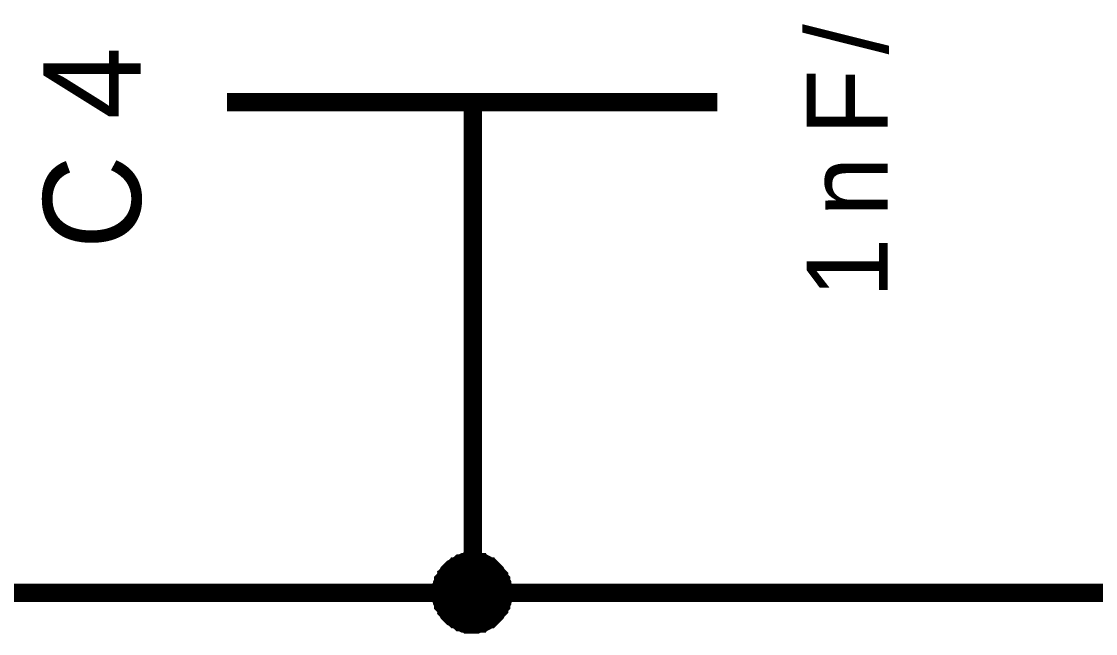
# Model space of a CAD drawing. Header units: millimetres. Extents: x 0 to 420, y 0 to 297.
# Drawn here: x 90.21 to 107.73, y 61.83 to 71.8 of the extents above; entities that cross this region are included whole.
import ezdxf

# ---------------------------------------------------------------- set-up
doc = ezdxf.new("R2010")
doc.units = ezdxf.units.MM
doc.layers.add('Sheet', color=255, linetype='Continuous')

msp = doc.modelspace()

# ---------------------------------------------------------------- linework, layer by layer
at = {"layer": 'Sheet'}
for points, const_width in [([(110.048, 84.997), (110.048, 62.493), (97.569, 62.493)], 0.3), ([(93.563, 70.491), (101.557, 70.491)], 0.3), ([(97.569, 70.491), (97.569, 67.494)], 0.3), ([(97.569, 67.494), (97.569, 62.493)], 0.3), ([(97.055, 62.493), (97.055, 62.526), (97.055, 62.543), (97.055, 62.576), (97.072, 62.593), (97.072, 62.626), (97.072, 62.642), (97.089, 62.675), (97.089, 62.692), (97.105, 62.708), (97.122, 62.742), (97.138, 62.758), (97.138, 62.775), (97.155, 62.791), (97.171, 62.824), (97.188, 62.841), (97.204, 62.857), (97.221, 62.874), (97.238, 62.891), (97.271, 62.907), (97.287, 62.924), (97.304, 62.924), (97.32, 62.94), (97.353, 62.957), (97.37, 62.973), (97.387, 62.973), (97.42, 62.99), (97.436, 62.99), (97.469, 62.99), (97.486, 63.007), (97.519, 63.007), (97.535, 63.007), (97.569, 63.007)], 0.3), ([(97.055, 62.493), (97.055, 62.526), (97.055, 62.543), (97.055, 62.576), (97.072, 62.593), (97.072, 62.626), (97.072, 62.642), (97.089, 62.675), (97.089, 62.692), (97.105, 62.708), (97.122, 62.742), (97.138, 62.758), (97.138, 62.775), (97.155, 62.791), (97.171, 62.824), (97.188, 62.841), (97.204, 62.857), (97.221, 62.874), (97.238, 62.891), (97.271, 62.907), (97.287, 62.924), (97.304, 62.924), (97.32, 62.94), (97.353, 62.957), (97.37, 62.973), (97.387, 62.973), (97.42, 62.99), (97.436, 62.99), (97.469, 62.99), (97.486, 63.007), (97.519, 63.007), (97.535, 63.007), (97.569, 63.007)], 0.3), ([(97.055, 62.493), (97.055, 62.526), (97.055, 62.543), (97.055, 62.576), (97.072, 62.593), (97.072, 62.626), (97.072, 62.642), (97.089, 62.675), (97.089, 62.692), (97.105, 62.708), (97.122, 62.742), (97.138, 62.758), (97.138, 62.775), (97.155, 62.791), (97.171, 62.824), (97.188, 62.841), (97.204, 62.857), (97.221, 62.874), (97.238, 62.891), (97.271, 62.907), (97.287, 62.924), (97.304, 62.924), (97.32, 62.94), (97.353, 62.957), (97.37, 62.973), (97.387, 62.973), (97.42, 62.99), (97.436, 62.99), (97.469, 62.99), (97.486, 63.007), (97.519, 63.007), (97.535, 63.007), (97.569, 63.007)], 0.3), ([(97.055, 62.493), (97.055, 62.526), (97.055, 62.543), (97.055, 62.576), (97.072, 62.593), (97.072, 62.626), (97.072, 62.642), (97.089, 62.675), (97.089, 62.692), (97.105, 62.708), (97.122, 62.742), (97.138, 62.758), (97.138, 62.775), (97.155, 62.791), (97.171, 62.824), (97.188, 62.841), (97.204, 62.857), (97.221, 62.874), (97.238, 62.891), (97.271, 62.907), (97.287, 62.924), (97.304, 62.924), (97.32, 62.94), (97.353, 62.957), (97.37, 62.973), (97.387, 62.973), (97.42, 62.99), (97.436, 62.99), (97.469, 62.99), (97.486, 63.007), (97.519, 63.007), (97.535, 63.007), (97.569, 63.007)], 0.3), ([(97.055, 62.493), (97.055, 62.526), (97.055, 62.543), (97.055, 62.576), (97.072, 62.593), (97.072, 62.626), (97.072, 62.642), (97.089, 62.675), (97.089, 62.692), (97.105, 62.708), (97.122, 62.742), (97.138, 62.758), (97.138, 62.775), (97.155, 62.791), (97.171, 62.824), (97.188, 62.841), (97.204, 62.857), (97.221, 62.874), (97.238, 62.891), (97.271, 62.907), (97.287, 62.924), (97.304, 62.924), (97.32, 62.94), (97.353, 62.957), (97.37, 62.973), (97.387, 62.973), (97.42, 62.99), (97.436, 62.99), (97.469, 62.99), (97.486, 63.007), (97.519, 63.007), (97.535, 63.007), (97.569, 63.007)], 0.3), ([(97.055, 62.493), (97.055, 62.526), (97.055, 62.543), (97.055, 62.576), (97.072, 62.593), (97.072, 62.626), (97.072, 62.642), (97.089, 62.675), (97.089, 62.692), (97.105, 62.708), (97.122, 62.742), (97.138, 62.758), (97.138, 62.775), (97.155, 62.791), (97.171, 62.824), (97.188, 62.841), (97.204, 62.857), (97.221, 62.874), (97.238, 62.891), (97.271, 62.907), (97.287, 62.924), (97.304, 62.924), (97.32, 62.94), (97.353, 62.957), (97.37, 62.973), (97.387, 62.973), (97.42, 62.99), (97.436, 62.99), (97.469, 62.99), (97.486, 63.007), (97.519, 63.007), (97.535, 63.007), (97.569, 63.007)], 0.3), ([(97.055, 62.493), (97.055, 62.526), (97.055, 62.543), (97.055, 62.576), (97.072, 62.593), (97.072, 62.626), (97.072, 62.642), (97.089, 62.675), (97.089, 62.692), (97.105, 62.708), (97.122, 62.742), (97.138, 62.758), (97.138, 62.775), (97.155, 62.791), (97.171, 62.824), (97.188, 62.841), (97.204, 62.857), (97.221, 62.874), (97.238, 62.891), (97.271, 62.907), (97.287, 62.924), (97.304, 62.924), (97.32, 62.94), (97.353, 62.957), (97.37, 62.973), (97.387, 62.973), (97.42, 62.99), (97.436, 62.99), (97.469, 62.99), (97.486, 63.007), (97.519, 63.007), (97.535, 63.007), (97.569, 63.007)], 0.0991), ([(97.055, 62.493), (97.055, 62.526), (97.055, 62.543), (97.055, 62.576), (97.072, 62.593), (97.072, 62.626), (97.072, 62.642), (97.089, 62.675), (97.089, 62.692), (97.105, 62.708), (97.122, 62.742), (97.138, 62.758), (97.138, 62.775), (97.155, 62.791), (97.171, 62.824), (97.188, 62.841), (97.204, 62.857), (97.221, 62.874), (97.238, 62.891), (97.271, 62.907), (97.287, 62.924), (97.304, 62.924), (97.32, 62.94), (97.353, 62.957), (97.37, 62.973), (97.387, 62.973), (97.42, 62.99), (97.436, 62.99), (97.469, 62.99), (97.486, 63.007), (97.519, 63.007), (97.535, 63.007), (97.569, 63.007)], 0.0991), ([(97.055, 62.493), (97.055, 62.526), (97.055, 62.543), (97.055, 62.576), (97.072, 62.593), (97.072, 62.626), (97.072, 62.642), (97.089, 62.675), (97.089, 62.692), (97.105, 62.708), (97.122, 62.742), (97.138, 62.758), (97.138, 62.775), (97.155, 62.791), (97.171, 62.824), (97.188, 62.841), (97.204, 62.857), (97.221, 62.874), (97.238, 62.891), (97.271, 62.907), (97.287, 62.924), (97.304, 62.924), (97.32, 62.94), (97.353, 62.957), (97.37, 62.973), (97.387, 62.973), (97.42, 62.99), (97.436, 62.99), (97.469, 62.99), (97.486, 63.007), (97.519, 63.007), (97.535, 63.007), (97.569, 63.007)], 0.0991), ([(97.055, 62.493), (97.055, 62.526), (97.055, 62.543), (97.055, 62.576), (97.072, 62.593), (97.072, 62.626), (97.072, 62.642), (97.089, 62.675), (97.089, 62.692), (97.105, 62.708), (97.122, 62.742), (97.138, 62.758), (97.138, 62.775), (97.155, 62.791), (97.171, 62.824), (97.188, 62.841), (97.204, 62.857), (97.221, 62.874), (97.238, 62.891), (97.271, 62.907), (97.287, 62.924), (97.304, 62.924), (97.32, 62.94), (97.353, 62.957), (97.37, 62.973), (97.387, 62.973), (97.42, 62.99), (97.436, 62.99), (97.469, 62.99), (97.486, 63.007), (97.519, 63.007), (97.535, 63.007), (97.569, 63.007)], 0.0991), ([(97.055, 62.493), (97.055, 62.526), (97.055, 62.543), (97.055, 62.576), (97.072, 62.593), (97.072, 62.626), (97.072, 62.642), (97.089, 62.675), (97.089, 62.692), (97.105, 62.708), (97.122, 62.742), (97.138, 62.758), (97.138, 62.775), (97.155, 62.791), (97.171, 62.824), (97.188, 62.841), (97.204, 62.857), (97.221, 62.874), (97.238, 62.891), (97.271, 62.907), (97.287, 62.924), (97.304, 62.924), (97.32, 62.94), (97.353, 62.957), (97.37, 62.973), (97.387, 62.973), (97.42, 62.99), (97.436, 62.99), (97.469, 62.99), (97.486, 63.007), (97.519, 63.007), (97.535, 63.007), (97.569, 63.007)], 0.0991), ([(97.055, 62.493), (97.055, 62.526), (97.055, 62.543), (97.055, 62.576), (97.072, 62.593), (97.072, 62.626), (97.072, 62.642), (97.089, 62.675), (97.089, 62.692), (97.105, 62.708), (97.122, 62.742), (97.138, 62.758), (97.138, 62.775), (97.155, 62.791), (97.171, 62.824), (97.188, 62.841), (97.204, 62.857), (97.221, 62.874), (97.238, 62.891), (97.271, 62.907), (97.287, 62.924), (97.304, 62.924), (97.32, 62.94), (97.353, 62.957), (97.37, 62.973), (97.387, 62.973), (97.42, 62.99), (97.436, 62.99), (97.469, 62.99), (97.486, 63.007), (97.519, 63.007), (97.535, 63.007), (97.569, 63.007)], 0.0991), ([(97.569, 63.007), (97.569, 63.007)], 0.3), ([(97.569, 63.007), (97.585, 63.007), (97.618, 63.007), (97.635, 63.007), (97.668, 62.99), (97.684, 62.99), (97.718, 62.99), (97.734, 62.973), (97.751, 62.973), (97.784, 62.957), (97.8, 62.94), (97.817, 62.924), (97.85, 62.924), (97.866, 62.907), (97.883, 62.891), (97.9, 62.874), (97.916, 62.857), (97.933, 62.841), (97.949, 62.824), (97.966, 62.791), (97.982, 62.775), (97.999, 62.758), (97.999, 62.742), (98.015, 62.708), (98.032, 62.692), (98.032, 62.675), (98.049, 62.642), (98.049, 62.626), (98.049, 62.593), (98.065, 62.576), (98.065, 62.543), (98.065, 62.526), (98.065, 62.493)], 0.3), ([(97.569, 63.007), (97.569, 63.007)], 0.3), ([(97.569, 63.007), (97.585, 63.007), (97.618, 63.007), (97.635, 63.007), (97.668, 62.99), (97.684, 62.99), (97.718, 62.99), (97.734, 62.973), (97.751, 62.973), (97.784, 62.957), (97.8, 62.94), (97.817, 62.924), (97.85, 62.924), (97.866, 62.907), (97.883, 62.891), (97.9, 62.874), (97.916, 62.857), (97.933, 62.841), (97.949, 62.824), (97.966, 62.791), (97.982, 62.775), (97.999, 62.758), (97.999, 62.742), (98.015, 62.708), (98.032, 62.692), (98.032, 62.675), (98.049, 62.642), (98.049, 62.626), (98.049, 62.593), (98.065, 62.576), (98.065, 62.543), (98.065, 62.526), (98.065, 62.493)], 0.3), ([(97.569, 63.007), (97.569, 63.007)], 0.3), ([(97.569, 63.007), (97.585, 63.007), (97.618, 63.007), (97.635, 63.007), (97.668, 62.99), (97.684, 62.99), (97.718, 62.99), (97.734, 62.973), (97.751, 62.973), (97.784, 62.957), (97.8, 62.94), (97.817, 62.924), (97.85, 62.924), (97.866, 62.907), (97.883, 62.891), (97.9, 62.874), (97.916, 62.857), (97.933, 62.841), (97.949, 62.824), (97.966, 62.791), (97.982, 62.775), (97.999, 62.758), (97.999, 62.742), (98.015, 62.708), (98.032, 62.692), (98.032, 62.675), (98.049, 62.642), (98.049, 62.626), (98.049, 62.593), (98.065, 62.576), (98.065, 62.543), (98.065, 62.526), (98.065, 62.493)], 0.3), ([(97.569, 63.007), (97.569, 63.007)], 0.3), ([(97.569, 63.007), (97.585, 63.007), (97.618, 63.007), (97.635, 63.007), (97.668, 62.99), (97.684, 62.99), (97.718, 62.99), (97.734, 62.973), (97.751, 62.973), (97.784, 62.957), (97.8, 62.94), (97.817, 62.924), (97.85, 62.924), (97.866, 62.907), (97.883, 62.891), (97.9, 62.874), (97.916, 62.857), (97.933, 62.841), (97.949, 62.824), (97.966, 62.791), (97.982, 62.775), (97.999, 62.758), (97.999, 62.742), (98.015, 62.708), (98.032, 62.692), (98.032, 62.675), (98.049, 62.642), (98.049, 62.626), (98.049, 62.593), (98.065, 62.576), (98.065, 62.543), (98.065, 62.526), (98.065, 62.493)], 0.3), ([(97.569, 63.007), (97.569, 63.007)], 0.3), ([(97.569, 63.007), (97.585, 63.007), (97.618, 63.007), (97.635, 63.007), (97.668, 62.99), (97.684, 62.99), (97.718, 62.99), (97.734, 62.973), (97.751, 62.973), (97.784, 62.957), (97.8, 62.94), (97.817, 62.924), (97.85, 62.924), (97.866, 62.907), (97.883, 62.891), (97.9, 62.874), (97.916, 62.857), (97.933, 62.841), (97.949, 62.824), (97.966, 62.791), (97.982, 62.775), (97.999, 62.758), (97.999, 62.742), (98.015, 62.708), (98.032, 62.692), (98.032, 62.675), (98.049, 62.642), (98.049, 62.626), (98.049, 62.593), (98.065, 62.576), (98.065, 62.543), (98.065, 62.526), (98.065, 62.493)], 0.3), ([(97.569, 63.007), (97.569, 63.007)], 0.3), ([(97.569, 63.007), (97.585, 63.007), (97.618, 63.007), (97.635, 63.007), (97.668, 62.99), (97.684, 62.99), (97.718, 62.99), (97.734, 62.973), (97.751, 62.973), (97.784, 62.957), (97.8, 62.94), (97.817, 62.924), (97.85, 62.924), (97.866, 62.907), (97.883, 62.891), (97.9, 62.874), (97.916, 62.857), (97.933, 62.841), (97.949, 62.824), (97.966, 62.791), (97.982, 62.775), (97.999, 62.758), (97.999, 62.742), (98.015, 62.708), (98.032, 62.692), (98.032, 62.675), (98.049, 62.642), (98.049, 62.626), (98.049, 62.593), (98.065, 62.576), (98.065, 62.543), (98.065, 62.526), (98.065, 62.493)], 0.3), ([(97.569, 63.007), (97.569, 63.007)], 0.0991), ([(97.569, 63.007), (97.585, 63.007), (97.618, 63.007), (97.635, 63.007), (97.668, 62.99), (97.684, 62.99), (97.718, 62.99), (97.734, 62.973), (97.751, 62.973), (97.784, 62.957), (97.8, 62.94), (97.817, 62.924), (97.85, 62.924), (97.866, 62.907), (97.883, 62.891), (97.9, 62.874), (97.916, 62.857), (97.933, 62.841), (97.949, 62.824), (97.966, 62.791), (97.982, 62.775), (97.999, 62.758), (97.999, 62.742), (98.015, 62.708), (98.032, 62.692), (98.032, 62.675), (98.049, 62.642), (98.049, 62.626), (98.049, 62.593), (98.065, 62.576), (98.065, 62.543), (98.065, 62.526), (98.065, 62.493)], 0.0991), ([(97.569, 63.007), (97.569, 63.007)], 0.0991), ([(97.569, 63.007), (97.585, 63.007), (97.618, 63.007), (97.635, 63.007), (97.668, 62.99), (97.684, 62.99), (97.718, 62.99), (97.734, 62.973), (97.751, 62.973), (97.784, 62.957), (97.8, 62.94), (97.817, 62.924), (97.85, 62.924), (97.866, 62.907), (97.883, 62.891), (97.9, 62.874), (97.916, 62.857), (97.933, 62.841), (97.949, 62.824), (97.966, 62.791), (97.982, 62.775), (97.999, 62.758), (97.999, 62.742), (98.015, 62.708), (98.032, 62.692), (98.032, 62.675), (98.049, 62.642), (98.049, 62.626), (98.049, 62.593), (98.065, 62.576), (98.065, 62.543), (98.065, 62.526), (98.065, 62.493)], 0.0991), ([(97.569, 63.007), (97.569, 63.007)], 0.0991), ([(97.569, 63.007), (97.585, 63.007), (97.618, 63.007), (97.635, 63.007), (97.668, 62.99), (97.684, 62.99), (97.718, 62.99), (97.734, 62.973), (97.751, 62.973), (97.784, 62.957), (97.8, 62.94), (97.817, 62.924), (97.85, 62.924), (97.866, 62.907), (97.883, 62.891), (97.9, 62.874), (97.916, 62.857), (97.933, 62.841), (97.949, 62.824), (97.966, 62.791), (97.982, 62.775), (97.999, 62.758), (97.999, 62.742), (98.015, 62.708), (98.032, 62.692), (98.032, 62.675), (98.049, 62.642), (98.049, 62.626), (98.049, 62.593), (98.065, 62.576), (98.065, 62.543), (98.065, 62.526), (98.065, 62.493)], 0.0991), ([(97.569, 63.007), (97.569, 63.007)], 0.0991), ([(97.569, 63.007), (97.585, 63.007), (97.618, 63.007), (97.635, 63.007), (97.668, 62.99), (97.684, 62.99), (97.718, 62.99), (97.734, 62.973), (97.751, 62.973), (97.784, 62.957), (97.8, 62.94), (97.817, 62.924), (97.85, 62.924), (97.866, 62.907), (97.883, 62.891), (97.9, 62.874), (97.916, 62.857), (97.933, 62.841), (97.949, 62.824), (97.966, 62.791), (97.982, 62.775), (97.999, 62.758), (97.999, 62.742), (98.015, 62.708), (98.032, 62.692), (98.032, 62.675), (98.049, 62.642), (98.049, 62.626), (98.049, 62.593), (98.065, 62.576), (98.065, 62.543), (98.065, 62.526), (98.065, 62.493)], 0.0991), ([(97.569, 63.007), (97.569, 63.007)], 0.0991), ([(97.569, 63.007), (97.585, 63.007), (97.618, 63.007), (97.635, 63.007), (97.668, 62.99), (97.684, 62.99), (97.718, 62.99), (97.734, 62.973), (97.751, 62.973), (97.784, 62.957), (97.8, 62.94), (97.817, 62.924), (97.85, 62.924), (97.866, 62.907), (97.883, 62.891), (97.9, 62.874), (97.916, 62.857), (97.933, 62.841), (97.949, 62.824), (97.966, 62.791), (97.982, 62.775), (97.999, 62.758), (97.999, 62.742), (98.015, 62.708), (98.032, 62.692), (98.032, 62.675), (98.049, 62.642), (98.049, 62.626), (98.049, 62.593), (98.065, 62.576), (98.065, 62.543), (98.065, 62.526), (98.065, 62.493)], 0.0991), ([(97.569, 63.007), (97.569, 63.007)], 0.0991), ([(97.569, 63.007), (97.585, 63.007), (97.618, 63.007), (97.635, 63.007), (97.668, 62.99), (97.684, 62.99), (97.718, 62.99), (97.734, 62.973), (97.751, 62.973), (97.784, 62.957), (97.8, 62.94), (97.817, 62.924), (97.85, 62.924), (97.866, 62.907), (97.883, 62.891), (97.9, 62.874), (97.916, 62.857), (97.933, 62.841), (97.949, 62.824), (97.966, 62.791), (97.982, 62.775), (97.999, 62.758), (97.999, 62.742), (98.015, 62.708), (98.032, 62.692), (98.032, 62.675), (98.049, 62.642), (98.049, 62.626), (98.049, 62.593), (98.065, 62.576), (98.065, 62.543), (98.065, 62.526), (98.065, 62.493)], 0.0991), ([(97.569, 62.493), (82.573, 62.493), (72.576, 62.493)], 0.3), ([(97.569, 61.98), (97.535, 61.98), (97.519, 61.98), (97.486, 61.98), (97.469, 61.996), (97.436, 61.996), (97.42, 61.996), (97.387, 62.013), (97.37, 62.013), (97.353, 62.03), (97.32, 62.046), (97.304, 62.063), (97.287, 62.063), (97.271, 62.079), (97.238, 62.096), (97.221, 62.112), (97.204, 62.129), (97.188, 62.145), (97.171, 62.162), (97.155, 62.195), (97.138, 62.212), (97.138, 62.228), (97.122, 62.245), (97.105, 62.278), (97.089, 62.294), (97.089, 62.311), (97.072, 62.344), (97.072, 62.361), (97.072, 62.394), (97.055, 62.41), (97.055, 62.444), (97.055, 62.46), (97.055, 62.493)], 0.3), ([(97.055, 62.493), (97.055, 62.493)], 0.3), ([(97.569, 61.98), (97.535, 61.98), (97.519, 61.98), (97.486, 61.98), (97.469, 61.996), (97.436, 61.996), (97.42, 61.996), (97.387, 62.013), (97.37, 62.013), (97.353, 62.03), (97.32, 62.046), (97.304, 62.063), (97.287, 62.063), (97.271, 62.079), (97.238, 62.096), (97.221, 62.112), (97.204, 62.129), (97.188, 62.145), (97.171, 62.162), (97.155, 62.195), (97.138, 62.212), (97.138, 62.228), (97.122, 62.245), (97.105, 62.278), (97.089, 62.294), (97.089, 62.311), (97.072, 62.344), (97.072, 62.361), (97.072, 62.394), (97.055, 62.41), (97.055, 62.444), (97.055, 62.46), (97.055, 62.493)], 0.3), ([(97.055, 62.493), (97.055, 62.493)], 0.3), ([(97.569, 61.98), (97.535, 61.98), (97.519, 61.98), (97.486, 61.98), (97.469, 61.996), (97.436, 61.996), (97.42, 61.996), (97.387, 62.013), (97.37, 62.013), (97.353, 62.03), (97.32, 62.046), (97.304, 62.063), (97.287, 62.063), (97.271, 62.079), (97.238, 62.096), (97.221, 62.112), (97.204, 62.129), (97.188, 62.145), (97.171, 62.162), (97.155, 62.195), (97.138, 62.212), (97.138, 62.228), (97.122, 62.245), (97.105, 62.278), (97.089, 62.294), (97.089, 62.311), (97.072, 62.344), (97.072, 62.361), (97.072, 62.394), (97.055, 62.41), (97.055, 62.444), (97.055, 62.46), (97.055, 62.493)], 0.3), ([(97.055, 62.493), (97.055, 62.493)], 0.3), ([(97.569, 61.98), (97.535, 61.98), (97.519, 61.98), (97.486, 61.98), (97.469, 61.996), (97.436, 61.996), (97.42, 61.996), (97.387, 62.013), (97.37, 62.013), (97.353, 62.03), (97.32, 62.046), (97.304, 62.063), (97.287, 62.063), (97.271, 62.079), (97.238, 62.096), (97.221, 62.112), (97.204, 62.129), (97.188, 62.145), (97.171, 62.162), (97.155, 62.195), (97.138, 62.212), (97.138, 62.228), (97.122, 62.245), (97.105, 62.278), (97.089, 62.294), (97.089, 62.311), (97.072, 62.344), (97.072, 62.361), (97.072, 62.394), (97.055, 62.41), (97.055, 62.444), (97.055, 62.46), (97.055, 62.493)], 0.3), ([(97.055, 62.493), (97.055, 62.493)], 0.3), ([(97.569, 61.98), (97.535, 61.98), (97.519, 61.98), (97.486, 61.98), (97.469, 61.996), (97.436, 61.996), (97.42, 61.996), (97.387, 62.013), (97.37, 62.013), (97.353, 62.03), (97.32, 62.046), (97.304, 62.063), (97.287, 62.063), (97.271, 62.079), (97.238, 62.096), (97.221, 62.112), (97.204, 62.129), (97.188, 62.145), (97.171, 62.162), (97.155, 62.195), (97.138, 62.212), (97.138, 62.228), (97.122, 62.245), (97.105, 62.278), (97.089, 62.294), (97.089, 62.311), (97.072, 62.344), (97.072, 62.361), (97.072, 62.394), (97.055, 62.41), (97.055, 62.444), (97.055, 62.46), (97.055, 62.493)], 0.3), ([(97.055, 62.493), (97.055, 62.493)], 0.3), ([(97.569, 61.98), (97.535, 61.98), (97.519, 61.98), (97.486, 61.98), (97.469, 61.996), (97.436, 61.996), (97.42, 61.996), (97.387, 62.013), (97.37, 62.013), (97.353, 62.03), (97.32, 62.046), (97.304, 62.063), (97.287, 62.063), (97.271, 62.079), (97.238, 62.096), (97.221, 62.112), (97.204, 62.129), (97.188, 62.145), (97.171, 62.162), (97.155, 62.195), (97.138, 62.212), (97.138, 62.228), (97.122, 62.245), (97.105, 62.278), (97.089, 62.294), (97.089, 62.311), (97.072, 62.344), (97.072, 62.361), (97.072, 62.394), (97.055, 62.41), (97.055, 62.444), (97.055, 62.46), (97.055, 62.493)], 0.3), ([(97.055, 62.493), (97.055, 62.493)], 0.3), ([(97.569, 61.98), (97.535, 61.98), (97.519, 61.98), (97.486, 61.98), (97.469, 61.996), (97.436, 61.996), (97.42, 61.996), (97.387, 62.013), (97.37, 62.013), (97.353, 62.03), (97.32, 62.046), (97.304, 62.063), (97.287, 62.063), (97.271, 62.079), (97.238, 62.096), (97.221, 62.112), (97.204, 62.129), (97.188, 62.145), (97.171, 62.162), (97.155, 62.195), (97.138, 62.212), (97.138, 62.228), (97.122, 62.245), (97.105, 62.278), (97.089, 62.294), (97.089, 62.311), (97.072, 62.344), (97.072, 62.361), (97.072, 62.394), (97.055, 62.41), (97.055, 62.444), (97.055, 62.46), (97.055, 62.493)], 0.0991), ([(97.055, 62.493), (97.055, 62.493)], 0.0991), ([(97.569, 61.98), (97.535, 61.98), (97.519, 61.98), (97.486, 61.98), (97.469, 61.996), (97.436, 61.996), (97.42, 61.996), (97.387, 62.013), (97.37, 62.013), (97.353, 62.03), (97.32, 62.046), (97.304, 62.063), (97.287, 62.063), (97.271, 62.079), (97.238, 62.096), (97.221, 62.112), (97.204, 62.129), (97.188, 62.145), (97.171, 62.162), (97.155, 62.195), (97.138, 62.212), (97.138, 62.228), (97.122, 62.245), (97.105, 62.278), (97.089, 62.294), (97.089, 62.311), (97.072, 62.344), (97.072, 62.361), (97.072, 62.394), (97.055, 62.41), (97.055, 62.444), (97.055, 62.46), (97.055, 62.493)], 0.0991), ([(97.055, 62.493), (97.055, 62.493)], 0.0991), ([(97.569, 61.98), (97.535, 61.98), (97.519, 61.98), (97.486, 61.98), (97.469, 61.996), (97.436, 61.996), (97.42, 61.996), (97.387, 62.013), (97.37, 62.013), (97.353, 62.03), (97.32, 62.046), (97.304, 62.063), (97.287, 62.063), (97.271, 62.079), (97.238, 62.096), (97.221, 62.112), (97.204, 62.129), (97.188, 62.145), (97.171, 62.162), (97.155, 62.195), (97.138, 62.212), (97.138, 62.228), (97.122, 62.245), (97.105, 62.278), (97.089, 62.294), (97.089, 62.311), (97.072, 62.344), (97.072, 62.361), (97.072, 62.394), (97.055, 62.41), (97.055, 62.444), (97.055, 62.46), (97.055, 62.493)], 0.0991), ([(97.055, 62.493), (97.055, 62.493)], 0.0991), ([(97.569, 61.98), (97.535, 61.98), (97.519, 61.98), (97.486, 61.98), (97.469, 61.996), (97.436, 61.996), (97.42, 61.996), (97.387, 62.013), (97.37, 62.013), (97.353, 62.03), (97.32, 62.046), (97.304, 62.063), (97.287, 62.063), (97.271, 62.079), (97.238, 62.096), (97.221, 62.112), (97.204, 62.129), (97.188, 62.145), (97.171, 62.162), (97.155, 62.195), (97.138, 62.212), (97.138, 62.228), (97.122, 62.245), (97.105, 62.278), (97.089, 62.294), (97.089, 62.311), (97.072, 62.344), (97.072, 62.361), (97.072, 62.394), (97.055, 62.41), (97.055, 62.444), (97.055, 62.46), (97.055, 62.493)], 0.0991), ([(97.055, 62.493), (97.055, 62.493)], 0.0991), ([(97.569, 61.98), (97.535, 61.98), (97.519, 61.98), (97.486, 61.98), (97.469, 61.996), (97.436, 61.996), (97.42, 61.996), (97.387, 62.013), (97.37, 62.013), (97.353, 62.03), (97.32, 62.046), (97.304, 62.063), (97.287, 62.063), (97.271, 62.079), (97.238, 62.096), (97.221, 62.112), (97.204, 62.129), (97.188, 62.145), (97.171, 62.162), (97.155, 62.195), (97.138, 62.212), (97.138, 62.228), (97.122, 62.245), (97.105, 62.278), (97.089, 62.294), (97.089, 62.311), (97.072, 62.344), (97.072, 62.361), (97.072, 62.394), (97.055, 62.41), (97.055, 62.444), (97.055, 62.46), (97.055, 62.493)], 0.0991), ([(97.055, 62.493), (97.055, 62.493)], 0.0991), ([(97.569, 61.98), (97.535, 61.98), (97.519, 61.98), (97.486, 61.98), (97.469, 61.996), (97.436, 61.996), (97.42, 61.996), (97.387, 62.013), (97.37, 62.013), (97.353, 62.03), (97.32, 62.046), (97.304, 62.063), (97.287, 62.063), (97.271, 62.079), (97.238, 62.096), (97.221, 62.112), (97.204, 62.129), (97.188, 62.145), (97.171, 62.162), (97.155, 62.195), (97.138, 62.212), (97.138, 62.228), (97.122, 62.245), (97.105, 62.278), (97.089, 62.294), (97.089, 62.311), (97.072, 62.344), (97.072, 62.361), (97.072, 62.394), (97.055, 62.41), (97.055, 62.444), (97.055, 62.46), (97.055, 62.493)], 0.0991), ([(97.055, 62.493), (97.055, 62.493)], 0.0991), ([(98.065, 62.493), (98.065, 62.46), (98.065, 62.444), (98.065, 62.41), (98.049, 62.394), (98.049, 62.361), (98.049, 62.344), (98.032, 62.311), (98.032, 62.294), (98.015, 62.278), (97.999, 62.245), (97.999, 62.228), (97.982, 62.212), (97.966, 62.195), (97.949, 62.162), (97.933, 62.145), (97.916, 62.129), (97.9, 62.112), (97.883, 62.096), (97.866, 62.079), (97.85, 62.063), (97.817, 62.063), (97.8, 62.046), (97.784, 62.03), (97.751, 62.013), (97.734, 62.013), (97.718, 61.996), (97.684, 61.996), (97.668, 61.996), (97.635, 61.98), (97.618, 61.98), (97.585, 61.98), (97.569, 61.98)], 0.3), ([(98.065, 62.493), (98.065, 62.46), (98.065, 62.444), (98.065, 62.41), (98.049, 62.394), (98.049, 62.361), (98.049, 62.344), (98.032, 62.311), (98.032, 62.294), (98.015, 62.278), (97.999, 62.245), (97.999, 62.228), (97.982, 62.212), (97.966, 62.195), (97.949, 62.162), (97.933, 62.145), (97.916, 62.129), (97.9, 62.112), (97.883, 62.096), (97.866, 62.079), (97.85, 62.063), (97.817, 62.063), (97.8, 62.046), (97.784, 62.03), (97.751, 62.013), (97.734, 62.013), (97.718, 61.996), (97.684, 61.996), (97.668, 61.996), (97.635, 61.98), (97.618, 61.98), (97.585, 61.98), (97.569, 61.98)], 0.3), ([(98.065, 62.493), (98.065, 62.46), (98.065, 62.444), (98.065, 62.41), (98.049, 62.394), (98.049, 62.361), (98.049, 62.344), (98.032, 62.311), (98.032, 62.294), (98.015, 62.278), (97.999, 62.245), (97.999, 62.228), (97.982, 62.212), (97.966, 62.195), (97.949, 62.162), (97.933, 62.145), (97.916, 62.129), (97.9, 62.112), (97.883, 62.096), (97.866, 62.079), (97.85, 62.063), (97.817, 62.063), (97.8, 62.046), (97.784, 62.03), (97.751, 62.013), (97.734, 62.013), (97.718, 61.996), (97.684, 61.996), (97.668, 61.996), (97.635, 61.98), (97.618, 61.98), (97.585, 61.98), (97.569, 61.98)], 0.3), ([(98.065, 62.493), (98.065, 62.46), (98.065, 62.444), (98.065, 62.41), (98.049, 62.394), (98.049, 62.361), (98.049, 62.344), (98.032, 62.311), (98.032, 62.294), (98.015, 62.278), (97.999, 62.245), (97.999, 62.228), (97.982, 62.212), (97.966, 62.195), (97.949, 62.162), (97.933, 62.145), (97.916, 62.129), (97.9, 62.112), (97.883, 62.096), (97.866, 62.079), (97.85, 62.063), (97.817, 62.063), (97.8, 62.046), (97.784, 62.03), (97.751, 62.013), (97.734, 62.013), (97.718, 61.996), (97.684, 61.996), (97.668, 61.996), (97.635, 61.98), (97.618, 61.98), (97.585, 61.98), (97.569, 61.98)], 0.3), ([(98.065, 62.493), (98.065, 62.46), (98.065, 62.444), (98.065, 62.41), (98.049, 62.394), (98.049, 62.361), (98.049, 62.344), (98.032, 62.311), (98.032, 62.294), (98.015, 62.278), (97.999, 62.245), (97.999, 62.228), (97.982, 62.212), (97.966, 62.195), (97.949, 62.162), (97.933, 62.145), (97.916, 62.129), (97.9, 62.112), (97.883, 62.096), (97.866, 62.079), (97.85, 62.063), (97.817, 62.063), (97.8, 62.046), (97.784, 62.03), (97.751, 62.013), (97.734, 62.013), (97.718, 61.996), (97.684, 61.996), (97.668, 61.996), (97.635, 61.98), (97.618, 61.98), (97.585, 61.98), (97.569, 61.98)], 0.3), ([(98.065, 62.493), (98.065, 62.46), (98.065, 62.444), (98.065, 62.41), (98.049, 62.394), (98.049, 62.361), (98.049, 62.344), (98.032, 62.311), (98.032, 62.294), (98.015, 62.278), (97.999, 62.245), (97.999, 62.228), (97.982, 62.212), (97.966, 62.195), (97.949, 62.162), (97.933, 62.145), (97.916, 62.129), (97.9, 62.112), (97.883, 62.096), (97.866, 62.079), (97.85, 62.063), (97.817, 62.063), (97.8, 62.046), (97.784, 62.03), (97.751, 62.013), (97.734, 62.013), (97.718, 61.996), (97.684, 61.996), (97.668, 61.996), (97.635, 61.98), (97.618, 61.98), (97.585, 61.98), (97.569, 61.98)], 0.3), ([(98.065, 62.493), (98.065, 62.46), (98.065, 62.444), (98.065, 62.41), (98.049, 62.394), (98.049, 62.361), (98.049, 62.344), (98.032, 62.311), (98.032, 62.294), (98.015, 62.278), (97.999, 62.245), (97.999, 62.228), (97.982, 62.212), (97.966, 62.195), (97.949, 62.162), (97.933, 62.145), (97.916, 62.129), (97.9, 62.112), (97.883, 62.096), (97.866, 62.079), (97.85, 62.063), (97.817, 62.063), (97.8, 62.046), (97.784, 62.03), (97.751, 62.013), (97.734, 62.013), (97.718, 61.996), (97.684, 61.996), (97.668, 61.996), (97.635, 61.98), (97.618, 61.98), (97.585, 61.98), (97.569, 61.98)], 0.0991), ([(98.065, 62.493), (98.065, 62.46), (98.065, 62.444), (98.065, 62.41), (98.049, 62.394), (98.049, 62.361), (98.049, 62.344), (98.032, 62.311), (98.032, 62.294), (98.015, 62.278), (97.999, 62.245), (97.999, 62.228), (97.982, 62.212), (97.966, 62.195), (97.949, 62.162), (97.933, 62.145), (97.916, 62.129), (97.9, 62.112), (97.883, 62.096), (97.866, 62.079), (97.85, 62.063), (97.817, 62.063), (97.8, 62.046), (97.784, 62.03), (97.751, 62.013), (97.734, 62.013), (97.718, 61.996), (97.684, 61.996), (97.668, 61.996), (97.635, 61.98), (97.618, 61.98), (97.585, 61.98), (97.569, 61.98)], 0.0991), ([(98.065, 62.493), (98.065, 62.46), (98.065, 62.444), (98.065, 62.41), (98.049, 62.394), (98.049, 62.361), (98.049, 62.344), (98.032, 62.311), (98.032, 62.294), (98.015, 62.278), (97.999, 62.245), (97.999, 62.228), (97.982, 62.212), (97.966, 62.195), (97.949, 62.162), (97.933, 62.145), (97.916, 62.129), (97.9, 62.112), (97.883, 62.096), (97.866, 62.079), (97.85, 62.063), (97.817, 62.063), (97.8, 62.046), (97.784, 62.03), (97.751, 62.013), (97.734, 62.013), (97.718, 61.996), (97.684, 61.996), (97.668, 61.996), (97.635, 61.98), (97.618, 61.98), (97.585, 61.98), (97.569, 61.98)], 0.0991), ([(98.065, 62.493), (98.065, 62.46), (98.065, 62.444), (98.065, 62.41), (98.049, 62.394), (98.049, 62.361), (98.049, 62.344), (98.032, 62.311), (98.032, 62.294), (98.015, 62.278), (97.999, 62.245), (97.999, 62.228), (97.982, 62.212), (97.966, 62.195), (97.949, 62.162), (97.933, 62.145), (97.916, 62.129), (97.9, 62.112), (97.883, 62.096), (97.866, 62.079), (97.85, 62.063), (97.817, 62.063), (97.8, 62.046), (97.784, 62.03), (97.751, 62.013), (97.734, 62.013), (97.718, 61.996), (97.684, 61.996), (97.668, 61.996), (97.635, 61.98), (97.618, 61.98), (97.585, 61.98), (97.569, 61.98)], 0.0991), ([(98.065, 62.493), (98.065, 62.46), (98.065, 62.444), (98.065, 62.41), (98.049, 62.394), (98.049, 62.361), (98.049, 62.344), (98.032, 62.311), (98.032, 62.294), (98.015, 62.278), (97.999, 62.245), (97.999, 62.228), (97.982, 62.212), (97.966, 62.195), (97.949, 62.162), (97.933, 62.145), (97.916, 62.129), (97.9, 62.112), (97.883, 62.096), (97.866, 62.079), (97.85, 62.063), (97.817, 62.063), (97.8, 62.046), (97.784, 62.03), (97.751, 62.013), (97.734, 62.013), (97.718, 61.996), (97.684, 61.996), (97.668, 61.996), (97.635, 61.98), (97.618, 61.98), (97.585, 61.98), (97.569, 61.98)], 0.0991), ([(98.065, 62.493), (98.065, 62.46), (98.065, 62.444), (98.065, 62.41), (98.049, 62.394), (98.049, 62.361), (98.049, 62.344), (98.032, 62.311), (98.032, 62.294), (98.015, 62.278), (97.999, 62.245), (97.999, 62.228), (97.982, 62.212), (97.966, 62.195), (97.949, 62.162), (97.933, 62.145), (97.916, 62.129), (97.9, 62.112), (97.883, 62.096), (97.866, 62.079), (97.85, 62.063), (97.817, 62.063), (97.8, 62.046), (97.784, 62.03), (97.751, 62.013), (97.734, 62.013), (97.718, 61.996), (97.684, 61.996), (97.668, 61.996), (97.635, 61.98), (97.618, 61.98), (97.585, 61.98), (97.569, 61.98)], 0.0991), ([(98.065, 62.493), (98.065, 62.493), (98.065, 62.493), (98.065, 62.493), (98.065, 62.493), (98.065, 62.493), (98.065, 62.493), (98.065, 62.493), (98.065, 62.493), (98.065, 62.493), (98.065, 62.493), (98.065, 62.493), (98.065, 62.493), (98.065, 62.493), (98.065, 62.493), (98.065, 62.493), (98.065, 62.493), (98.065, 62.493), (98.065, 62.493), (98.065, 62.493), (98.065, 62.493), (98.065, 62.493), (98.065, 62.493), (98.065, 62.493), (98.065, 62.493), (98.065, 62.493), (98.065, 62.493), (98.065, 62.493), (98.065, 62.493), (98.065, 62.493), (98.065, 62.493), (98.065, 62.493), (98.065, 62.493)], 0.3), ([(98.065, 62.493), (98.065, 62.493)], 0.3), ([(98.065, 62.493), (98.065, 62.493), (98.065, 62.493), (98.065, 62.493), (98.065, 62.493), (98.065, 62.493), (98.065, 62.493), (98.065, 62.493), (98.065, 62.493), (98.065, 62.493), (98.065, 62.493), (98.065, 62.493), (98.065, 62.493), (98.065, 62.493), (98.065, 62.493), (98.065, 62.493), (98.065, 62.493), (98.065, 62.493), (98.065, 62.493), (98.065, 62.493), (98.065, 62.493), (98.065, 62.493), (98.065, 62.493), (98.065, 62.493), (98.065, 62.493), (98.065, 62.493), (98.065, 62.493), (98.065, 62.493), (98.065, 62.493), (98.065, 62.493), (98.065, 62.493), (98.065, 62.493), (98.065, 62.493)], 0.3), ([(98.065, 62.493), (98.065, 62.493)], 0.3), ([(98.065, 62.493), (98.065, 62.493), (98.065, 62.493), (98.065, 62.493), (98.065, 62.493), (98.065, 62.493), (98.065, 62.493), (98.065, 62.493), (98.065, 62.493), (98.065, 62.493), (98.065, 62.493), (98.065, 62.493), (98.065, 62.493), (98.065, 62.493), (98.065, 62.493), (98.065, 62.493), (98.065, 62.493), (98.065, 62.493), (98.065, 62.493), (98.065, 62.493), (98.065, 62.493), (98.065, 62.493), (98.065, 62.493), (98.065, 62.493), (98.065, 62.493), (98.065, 62.493), (98.065, 62.493), (98.065, 62.493), (98.065, 62.493), (98.065, 62.493), (98.065, 62.493), (98.065, 62.493), (98.065, 62.493)], 0.3), ([(98.065, 62.493), (98.065, 62.493)], 0.3), ([(98.065, 62.493), (98.065, 62.493), (98.065, 62.493), (98.065, 62.493), (98.065, 62.493), (98.065, 62.493), (98.065, 62.493), (98.065, 62.493), (98.065, 62.493), (98.065, 62.493), (98.065, 62.493), (98.065, 62.493), (98.065, 62.493), (98.065, 62.493), (98.065, 62.493), (98.065, 62.493), (98.065, 62.493), (98.065, 62.493), (98.065, 62.493), (98.065, 62.493), (98.065, 62.493), (98.065, 62.493), (98.065, 62.493), (98.065, 62.493), (98.065, 62.493), (98.065, 62.493), (98.065, 62.493), (98.065, 62.493), (98.065, 62.493), (98.065, 62.493), (98.065, 62.493), (98.065, 62.493), (98.065, 62.493)], 0.3), ([(98.065, 62.493), (98.065, 62.493)], 0.3), ([(98.065, 62.493), (98.065, 62.493), (98.065, 62.493), (98.065, 62.493), (98.065, 62.493), (98.065, 62.493), (98.065, 62.493), (98.065, 62.493), (98.065, 62.493), (98.065, 62.493), (98.065, 62.493), (98.065, 62.493), (98.065, 62.493), (98.065, 62.493), (98.065, 62.493), (98.065, 62.493), (98.065, 62.493), (98.065, 62.493), (98.065, 62.493), (98.065, 62.493), (98.065, 62.493), (98.065, 62.493), (98.065, 62.493), (98.065, 62.493), (98.065, 62.493), (98.065, 62.493), (98.065, 62.493), (98.065, 62.493), (98.065, 62.493), (98.065, 62.493), (98.065, 62.493), (98.065, 62.493), (98.065, 62.493)], 0.3), ([(98.065, 62.493), (98.065, 62.493)], 0.3), ([(98.065, 62.493), (98.065, 62.493), (98.065, 62.493), (98.065, 62.493), (98.065, 62.493), (98.065, 62.493), (98.065, 62.493), (98.065, 62.493), (98.065, 62.493), (98.065, 62.493), (98.065, 62.493), (98.065, 62.493), (98.065, 62.493), (98.065, 62.493), (98.065, 62.493), (98.065, 62.493), (98.065, 62.493), (98.065, 62.493), (98.065, 62.493), (98.065, 62.493), (98.065, 62.493), (98.065, 62.493), (98.065, 62.493), (98.065, 62.493), (98.065, 62.493), (98.065, 62.493), (98.065, 62.493), (98.065, 62.493), (98.065, 62.493), (98.065, 62.493), (98.065, 62.493), (98.065, 62.493), (98.065, 62.493)], 0.3), ([(98.065, 62.493), (98.065, 62.493)], 0.3), ([(98.065, 62.493), (98.065, 62.493), (98.065, 62.493), (98.065, 62.493), (98.065, 62.493), (98.065, 62.493), (98.065, 62.493), (98.065, 62.493), (98.065, 62.493), (98.065, 62.493), (98.065, 62.493), (98.065, 62.493), (98.065, 62.493), (98.065, 62.493), (98.065, 62.493), (98.065, 62.493), (98.065, 62.493), (98.065, 62.493), (98.065, 62.493), (98.065, 62.493), (98.065, 62.493), (98.065, 62.493), (98.065, 62.493), (98.065, 62.493), (98.065, 62.493), (98.065, 62.493), (98.065, 62.493), (98.065, 62.493), (98.065, 62.493), (98.065, 62.493), (98.065, 62.493), (98.065, 62.493), (98.065, 62.493)], 0.0991), ([(98.065, 62.493), (98.065, 62.493)], 0.0991), ([(98.065, 62.493), (98.065, 62.493), (98.065, 62.493), (98.065, 62.493), (98.065, 62.493), (98.065, 62.493), (98.065, 62.493), (98.065, 62.493), (98.065, 62.493), (98.065, 62.493), (98.065, 62.493), (98.065, 62.493), (98.065, 62.493), (98.065, 62.493), (98.065, 62.493), (98.065, 62.493), (98.065, 62.493), (98.065, 62.493), (98.065, 62.493), (98.065, 62.493), (98.065, 62.493), (98.065, 62.493), (98.065, 62.493), (98.065, 62.493), (98.065, 62.493), (98.065, 62.493), (98.065, 62.493), (98.065, 62.493), (98.065, 62.493), (98.065, 62.493), (98.065, 62.493), (98.065, 62.493), (98.065, 62.493)], 0.0991), ([(98.065, 62.493), (98.065, 62.493)], 0.0991), ([(98.065, 62.493), (98.065, 62.493), (98.065, 62.493), (98.065, 62.493), (98.065, 62.493), (98.065, 62.493), (98.065, 62.493), (98.065, 62.493), (98.065, 62.493), (98.065, 62.493), (98.065, 62.493), (98.065, 62.493), (98.065, 62.493), (98.065, 62.493), (98.065, 62.493), (98.065, 62.493), (98.065, 62.493), (98.065, 62.493), (98.065, 62.493), (98.065, 62.493), (98.065, 62.493), (98.065, 62.493), (98.065, 62.493), (98.065, 62.493), (98.065, 62.493), (98.065, 62.493), (98.065, 62.493), (98.065, 62.493), (98.065, 62.493), (98.065, 62.493), (98.065, 62.493), (98.065, 62.493), (98.065, 62.493)], 0.0991), ([(98.065, 62.493), (98.065, 62.493)], 0.0991), ([(98.065, 62.493), (98.065, 62.493), (98.065, 62.493), (98.065, 62.493), (98.065, 62.493), (98.065, 62.493), (98.065, 62.493), (98.065, 62.493), (98.065, 62.493), (98.065, 62.493), (98.065, 62.493), (98.065, 62.493), (98.065, 62.493), (98.065, 62.493), (98.065, 62.493), (98.065, 62.493), (98.065, 62.493), (98.065, 62.493), (98.065, 62.493), (98.065, 62.493), (98.065, 62.493), (98.065, 62.493), (98.065, 62.493), (98.065, 62.493), (98.065, 62.493), (98.065, 62.493), (98.065, 62.493), (98.065, 62.493), (98.065, 62.493), (98.065, 62.493), (98.065, 62.493), (98.065, 62.493), (98.065, 62.493)], 0.0991), ([(98.065, 62.493), (98.065, 62.493)], 0.0991), ([(98.065, 62.493), (98.065, 62.493), (98.065, 62.493), (98.065, 62.493), (98.065, 62.493), (98.065, 62.493), (98.065, 62.493), (98.065, 62.493), (98.065, 62.493), (98.065, 62.493), (98.065, 62.493), (98.065, 62.493), (98.065, 62.493), (98.065, 62.493), (98.065, 62.493), (98.065, 62.493), (98.065, 62.493), (98.065, 62.493), (98.065, 62.493), (98.065, 62.493), (98.065, 62.493), (98.065, 62.493), (98.065, 62.493), (98.065, 62.493), (98.065, 62.493), (98.065, 62.493), (98.065, 62.493), (98.065, 62.493), (98.065, 62.493), (98.065, 62.493), (98.065, 62.493), (98.065, 62.493), (98.065, 62.493)], 0.0991), ([(98.065, 62.493), (98.065, 62.493)], 0.0991), ([(98.065, 62.493), (98.065, 62.493), (98.065, 62.493), (98.065, 62.493), (98.065, 62.493), (98.065, 62.493), (98.065, 62.493), (98.065, 62.493), (98.065, 62.493), (98.065, 62.493), (98.065, 62.493), (98.065, 62.493), (98.065, 62.493), (98.065, 62.493), (98.065, 62.493), (98.065, 62.493), (98.065, 62.493), (98.065, 62.493), (98.065, 62.493), (98.065, 62.493), (98.065, 62.493), (98.065, 62.493), (98.065, 62.493), (98.065, 62.493), (98.065, 62.493), (98.065, 62.493), (98.065, 62.493), (98.065, 62.493), (98.065, 62.493), (98.065, 62.493), (98.065, 62.493), (98.065, 62.493), (98.065, 62.493)], 0.0991), ([(98.065, 62.493), (98.065, 62.493)], 0.0991)]:
    msp.add_lwpolyline(points, dxfattribs=dict(at, const_width=const_width))
at = {"layer": 'Sheet', "const_width": 0.508}
msp.add_lwpolyline([(97.246, 62.5, 1), (97.754, 62.5, 1)], format="xyb", close=True, dxfattribs=at)

# ---------------------------------------------------------------- texts
at = {"layer": 'Sheet'}
for s, height, p in [('/', 1.325, (104.338, 71.269)), ('4', 1.59, (92.156, 70.21)), ('F', 1.325, (104.338, 69.945)), ('C', 1.59, (92.156, 68.09)), ('n', 1.325, (104.338, 68.62)), ('1', 1.325, (104.338, 67.295))]:
    msp.add_text(s, height=height, rotation=90, dxfattribs=at).set_placement(p)

doc.saveas('drawing.dxf')
